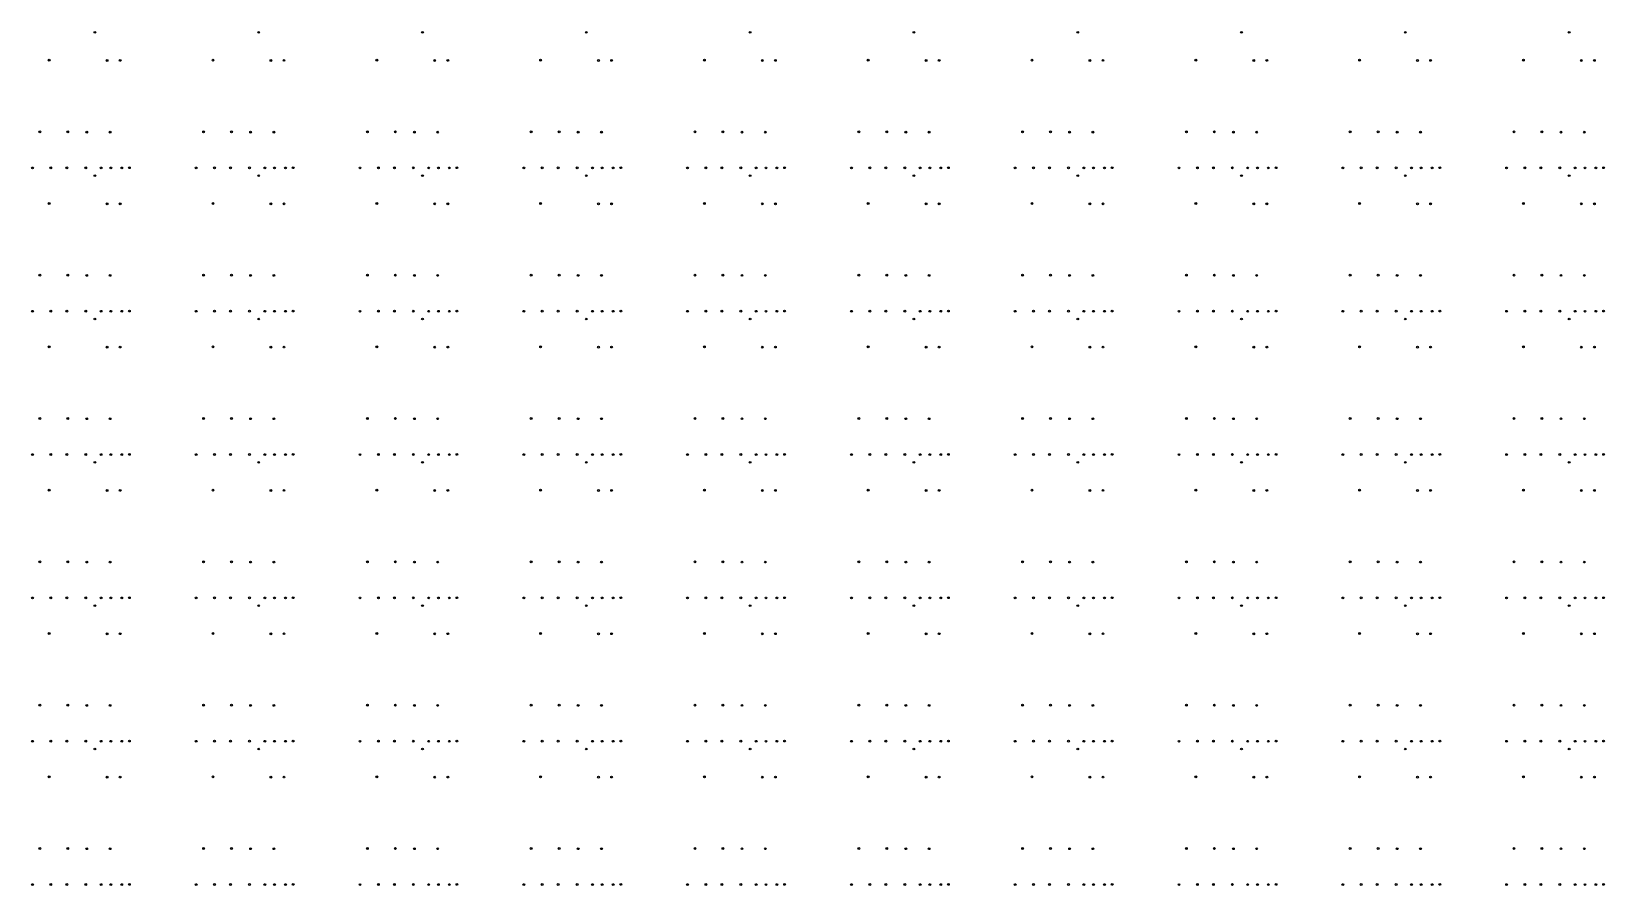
# Model space of a CAD drawing. Extents: x 50 to 173, y 50 to 173.
# Drawn here: x 112.4 to 168.6, y 80.4 to 111 of the extents above; entities that cross this region are included whole.
import ezdxf

# ---------------------------------------------------------------- set-up
doc = ezdxf.new("R2010")
doc.units = 0

msp = doc.modelspace()

# ---------------------------------------------------------------- linework, layer by layer
at = {"layer": 'PET'}
for centre in [(114.628, 110.919), (120.481, 110.919), (126.335, 110.919), (132.189, 110.919), (138.042, 110.919), (143.896, 110.919), (149.75, 110.919), (155.603, 110.919), (161.457, 110.919), (167.311, 110.919), (112.993, 109.924), (115.063, 109.914), (115.532, 109.915), (118.847, 109.924), (120.917, 109.914), (121.386, 109.915), (124.701, 109.924), (126.77, 109.914), (127.239, 109.915), (130.554, 109.924), (132.624, 109.914), (133.093, 109.915), (136.408, 109.924), (138.478, 109.914), (138.947, 109.915), (142.262, 109.924), (144.331, 109.914), (144.8, 109.915), (148.115, 109.924), (150.185, 109.914), (150.654, 109.915), (153.969, 109.924), (156.039, 109.914), (156.508, 109.915), (159.823, 109.924), (161.892, 109.914), (162.361, 109.915), (165.676, 109.924), (167.746, 109.914), (168.215, 109.915), (112.658, 107.364), (113.656, 107.364), (114.337, 107.354), (115.17, 107.354), (118.511, 107.364), (119.51, 107.364), (120.191, 107.354), (121.024, 107.354), (124.365, 107.364), (125.364, 107.364), (126.045, 107.354), (126.878, 107.354), (130.219, 107.364), (131.217, 107.364), (131.898, 107.354), (132.731, 107.354), (136.072, 107.364), (137.071, 107.364), (137.752, 107.354), (138.585, 107.354), (141.926, 107.364), (142.925, 107.364), (143.606, 107.354), (144.439, 107.354), (147.78, 107.364), (148.778, 107.364), (149.459, 107.354), (150.292, 107.354), (153.633, 107.364), (154.632, 107.364), (155.313, 107.354), (156.146, 107.354), (159.487, 107.364), (160.486, 107.364), (161.167, 107.354), (162, 107.354), (165.341, 107.364), (166.339, 107.364), (167.02, 107.354), (167.853, 107.354), (112.394, 106.074), (113.049, 106.078), (113.622, 106.078), (114.299, 106.078), (114.628, 105.797), (114.847, 106.074), (115.195, 106.074), (115.586, 106.074), (115.86, 106.082), (118.247, 106.074), (118.903, 106.078), (119.476, 106.078), (120.153, 106.078), (120.481, 105.797), (120.701, 106.074), (121.049, 106.074), (121.439, 106.074), (121.714, 106.082), (124.101, 106.074), (124.757, 106.078), (125.33, 106.078), (126.007, 106.078), (126.335, 105.797), (126.555, 106.074), (126.902, 106.074), (127.293, 106.074), (127.567, 106.082), (129.955, 106.074), (130.61, 106.078), (131.183, 106.078), (131.86, 106.078), (132.189, 105.797), (132.408, 106.074), (132.756, 106.074), (133.147, 106.074), (133.421, 106.082), (135.808, 106.074), (136.464, 106.078), (137.037, 106.078), (137.714, 106.078), (138.042, 105.797), (138.262, 106.074), (138.61, 106.074), (139, 106.074), (139.275, 106.082), (141.662, 106.074), (142.318, 106.078), (142.891, 106.078), (143.568, 106.078), (143.896, 105.797), (144.116, 106.074), (144.463, 106.074), (144.854, 106.074), (145.128, 106.082), (147.516, 106.074), (148.171, 106.078), (148.744, 106.078), (149.421, 106.078), (149.75, 105.797), (149.969, 106.074), (150.317, 106.074), (150.708, 106.074), (150.982, 106.082), (153.369, 106.074), (154.025, 106.078), (154.598, 106.078), (155.275, 106.078), (155.603, 105.797), (155.823, 106.074), (156.171, 106.074), (156.561, 106.074), (156.836, 106.082), (159.223, 106.074), (159.879, 106.078), (160.452, 106.078), (161.129, 106.078), (161.457, 105.797), (161.677, 106.074), (162.024, 106.074), (162.415, 106.074), (162.689, 106.082), (165.077, 106.074), (165.732, 106.078), (166.305, 106.078), (166.982, 106.078), (167.311, 105.797), (167.53, 106.074), (167.878, 106.074), (168.269, 106.074), (168.543, 106.082), (112.993, 104.802), (115.063, 104.792), (115.532, 104.793), (118.847, 104.802), (120.917, 104.792), (121.386, 104.793), (124.701, 104.802), (126.77, 104.792), (127.239, 104.793), (130.554, 104.802), (132.624, 104.792), (133.093, 104.793), (136.408, 104.802), (138.478, 104.792), (138.947, 104.793), (142.262, 104.802), (144.331, 104.792), (144.8, 104.793), (148.115, 104.802), (150.185, 104.792), (150.654, 104.793), (153.969, 104.802), (156.039, 104.792), (156.508, 104.793), (159.823, 104.802), (161.892, 104.792), (162.361, 104.793), (165.676, 104.802), (167.746, 104.792), (168.215, 104.793), (112.658, 102.242), (113.656, 102.242), (114.337, 102.233), (115.17, 102.233), (118.511, 102.242), (119.51, 102.242), (120.191, 102.233), (121.024, 102.233), (124.365, 102.242), (125.364, 102.242), (126.045, 102.233), (126.878, 102.233), (130.219, 102.242), (131.217, 102.242), (131.898, 102.233), (132.731, 102.233), (136.072, 102.242), (137.071, 102.242), (137.752, 102.233), (138.585, 102.233), (141.926, 102.242), (142.925, 102.242), (143.606, 102.233), (144.439, 102.233), (147.78, 102.242), (148.778, 102.242), (149.459, 102.233), (150.292, 102.233), (153.633, 102.242), (154.632, 102.242), (155.313, 102.233), (156.146, 102.233), (159.487, 102.242), (160.486, 102.242), (161.167, 102.233), (162, 102.233), (165.341, 102.242), (166.339, 102.242), (167.02, 102.233), (167.853, 102.233), (112.394, 100.952), (113.049, 100.956), (113.622, 100.956), (114.299, 100.956), (114.628, 100.675), (114.847, 100.952), (115.195, 100.952), (115.586, 100.952), (115.86, 100.96), (118.247, 100.952), (118.903, 100.956), (119.476, 100.956), (120.153, 100.956), (120.481, 100.675), (120.701, 100.952), (121.049, 100.952), (121.439, 100.952), (121.714, 100.96), (124.101, 100.952), (124.757, 100.956), (125.33, 100.956), (126.007, 100.956), (126.335, 100.675), (126.555, 100.952), (126.902, 100.952), (127.293, 100.952), (127.567, 100.96), (129.955, 100.952), (130.61, 100.956), (131.183, 100.956), (131.86, 100.956), (132.189, 100.675), (132.408, 100.952), (132.756, 100.952), (133.147, 100.952), (133.421, 100.96), (135.808, 100.952), (136.464, 100.956), (137.037, 100.956), (137.714, 100.956), (138.042, 100.675), (138.262, 100.952), (138.61, 100.952), (139, 100.952), (139.275, 100.96), (141.662, 100.952), (142.318, 100.956), (142.891, 100.956), (143.568, 100.956), (143.896, 100.675), (144.116, 100.952), (144.463, 100.952), (144.854, 100.952), (145.128, 100.96), (147.516, 100.952), (148.171, 100.956), (148.744, 100.956), (149.421, 100.956), (149.75, 100.675), (149.969, 100.952), (150.317, 100.952), (150.708, 100.952), (150.982, 100.96), (153.369, 100.952), (154.025, 100.956), (154.598, 100.956), (155.275, 100.956), (155.603, 100.675), (155.823, 100.952), (156.171, 100.952), (156.561, 100.952), (156.836, 100.96), (159.223, 100.952), (159.879, 100.956), (160.452, 100.956), (161.129, 100.956), (161.457, 100.675), (161.677, 100.952), (162.024, 100.952), (162.415, 100.952), (162.689, 100.96), (165.077, 100.952), (165.732, 100.956), (166.305, 100.956), (166.982, 100.956), (167.311, 100.675), (167.53, 100.952), (167.878, 100.952), (168.269, 100.952), (168.543, 100.96), (112.993, 99.68), (115.063, 99.67), (115.532, 99.672), (118.847, 99.68), (120.917, 99.67), (121.386, 99.672), (124.701, 99.68), (126.77, 99.67), (127.239, 99.672), (130.554, 99.68), (132.624, 99.67), (133.093, 99.672), (136.408, 99.68), (138.478, 99.67), (138.947, 99.672), (142.262, 99.68), (144.331, 99.67), (144.8, 99.672), (148.115, 99.68), (150.185, 99.67), (150.654, 99.672), (153.969, 99.68), (156.039, 99.67), (156.508, 99.672), (159.823, 99.68), (161.892, 99.67), (162.361, 99.672), (165.676, 99.68), (167.746, 99.67), (168.215, 99.672), (112.658, 97.12), (113.656, 97.12), (114.337, 97.111), (115.17, 97.111), (118.511, 97.12), (119.51, 97.12), (120.191, 97.111), (121.024, 97.111), (124.365, 97.12), (125.364, 97.12), (126.045, 97.111), (126.878, 97.111), (130.219, 97.12), (131.217, 97.12), (131.898, 97.111), (132.731, 97.111), (136.072, 97.12), (137.071, 97.12), (137.752, 97.111), (138.585, 97.111), (141.926, 97.12), (142.925, 97.12), (143.606, 97.111), (144.439, 97.111), (147.78, 97.12), (148.778, 97.12), (149.459, 97.111), (150.292, 97.111), (153.633, 97.12), (154.632, 97.12), (155.313, 97.111), (156.146, 97.111), (159.487, 97.12), (160.486, 97.12), (161.167, 97.111), (162, 97.111), (165.341, 97.12), (166.339, 97.12), (167.02, 97.111), (167.853, 97.111), (112.394, 95.83), (113.049, 95.834), (113.622, 95.834), (114.299, 95.834), (114.847, 95.83), (115.195, 95.83), (115.586, 95.83), (115.86, 95.838), (118.247, 95.83), (118.903, 95.834), (119.476, 95.834), (120.153, 95.834), (120.701, 95.83), (121.049, 95.83), (121.439, 95.83), (121.714, 95.838), (124.101, 95.83), (124.757, 95.834), (125.33, 95.834), (126.007, 95.834), (126.555, 95.83), (126.902, 95.83), (127.293, 95.83), (127.567, 95.838), (129.955, 95.83), (130.61, 95.834), (131.183, 95.834), (131.86, 95.834), (132.408, 95.83), (132.756, 95.83), (133.147, 95.83), (133.421, 95.838), (135.808, 95.83), (136.464, 95.834), (137.037, 95.834), (137.714, 95.834), (138.262, 95.83), (138.61, 95.83), (139, 95.83), (139.275, 95.838), (141.662, 95.83), (142.318, 95.834), (142.891, 95.834), (143.568, 95.834), (144.116, 95.83), (144.463, 95.83), (144.854, 95.83), (145.128, 95.838), (147.516, 95.83), (148.171, 95.834), (148.744, 95.834), (149.421, 95.834), (149.969, 95.83), (150.317, 95.83), (150.708, 95.83), (150.982, 95.838), (153.369, 95.83), (154.025, 95.834), (154.598, 95.834), (155.275, 95.834), (155.823, 95.83), (156.171, 95.83), (156.561, 95.83), (156.836, 95.838), (159.223, 95.83), (159.879, 95.834), (160.452, 95.834), (161.129, 95.834), (161.677, 95.83), (162.024, 95.83), (162.415, 95.83), (162.689, 95.838), (165.077, 95.83), (165.732, 95.834), (166.305, 95.834), (166.982, 95.834), (167.53, 95.83), (167.878, 95.83), (168.269, 95.83), (168.543, 95.838), (114.628, 95.553), (120.481, 95.553), (126.335, 95.553), (132.189, 95.553), (138.042, 95.553), (143.896, 95.553), (149.75, 95.553), (155.603, 95.553), (161.457, 95.553), (167.311, 95.553), (112.993, 94.558), (115.063, 94.548), (115.532, 94.55), (118.847, 94.558), (120.917, 94.548), (121.386, 94.55), (124.701, 94.558), (126.77, 94.548), (127.239, 94.55), (130.554, 94.558), (132.624, 94.548), (133.093, 94.55), (136.408, 94.558), (138.478, 94.548), (138.947, 94.55), (142.262, 94.558), (144.331, 94.548), (144.8, 94.55), (148.115, 94.558), (150.185, 94.548), (150.654, 94.55), (153.969, 94.558), (156.039, 94.548), (156.508, 94.55), (159.823, 94.558), (161.892, 94.548), (162.361, 94.55), (165.676, 94.558), (167.746, 94.548), (168.215, 94.55), (112.658, 91.998), (113.656, 91.998), (114.337, 91.989), (115.17, 91.989), (118.511, 91.998), (119.51, 91.998), (120.191, 91.989), (121.024, 91.989), (124.365, 91.998), (125.364, 91.998), (126.045, 91.989), (126.878, 91.989), (130.219, 91.998), (131.217, 91.998), (131.898, 91.989), (132.731, 91.989), (136.072, 91.998), (137.071, 91.998), (137.752, 91.989), (138.585, 91.989), (141.926, 91.998), (142.925, 91.998), (143.606, 91.989), (144.439, 91.989), (147.78, 91.998), (148.778, 91.998), (149.459, 91.989), (150.292, 91.989), (153.633, 91.998), (154.632, 91.998), (155.313, 91.989), (156.146, 91.989), (159.487, 91.998), (160.486, 91.998), (161.167, 91.989), (162, 91.989), (165.341, 91.998), (166.339, 91.998), (167.02, 91.989), (167.853, 91.989), (112.394, 90.708), (113.049, 90.712), (113.622, 90.712), (114.299, 90.712), (114.847, 90.708), (115.195, 90.708), (115.586, 90.708), (115.86, 90.716), (118.247, 90.708), (118.903, 90.712), (119.476, 90.712), (120.153, 90.712), (120.701, 90.708), (121.049, 90.708), (121.439, 90.708), (121.714, 90.716), (124.101, 90.708), (124.757, 90.712), (125.33, 90.712), (126.007, 90.712), (126.555, 90.708), (126.902, 90.708), (127.293, 90.708), (127.567, 90.716), (129.955, 90.708), (130.61, 90.712), (131.183, 90.712), (131.86, 90.712), (132.408, 90.708), (132.756, 90.708), (133.147, 90.708), (133.421, 90.716), (135.808, 90.708), (136.464, 90.712), (137.037, 90.712), (137.714, 90.712), (138.262, 90.708), (138.61, 90.708), (139, 90.708), (139.275, 90.716), (141.662, 90.708), (142.318, 90.712), (142.891, 90.712), (143.568, 90.712), (144.116, 90.708), (144.463, 90.708), (144.854, 90.708), (145.128, 90.716), (147.516, 90.708), (148.171, 90.712), (148.744, 90.712), (149.421, 90.712), (149.969, 90.708), (150.317, 90.708), (150.708, 90.708), (150.982, 90.716), (153.369, 90.708), (154.025, 90.712), (154.598, 90.712), (155.275, 90.712), (155.823, 90.708), (156.171, 90.708), (156.561, 90.708), (156.836, 90.716), (159.223, 90.708), (159.879, 90.712), (160.452, 90.712), (161.129, 90.712), (161.677, 90.708), (162.024, 90.708), (162.415, 90.708), (162.689, 90.716), (165.077, 90.708), (165.732, 90.712), (166.305, 90.712), (166.982, 90.712), (167.53, 90.708), (167.878, 90.708), (168.269, 90.708), (168.543, 90.716), (114.628, 90.431), (120.481, 90.431), (126.335, 90.431), (132.189, 90.431), (138.042, 90.431), (143.896, 90.431), (149.75, 90.431), (155.603, 90.431), (161.457, 90.431), (167.311, 90.431), (112.993, 89.436), (115.063, 89.426), (115.532, 89.428), (118.847, 89.436), (120.917, 89.426), (121.386, 89.428), (124.701, 89.436), (126.77, 89.426), (127.239, 89.428), (130.554, 89.436), (132.624, 89.426), (133.093, 89.428), (136.408, 89.436), (138.478, 89.426), (138.947, 89.428), (142.262, 89.436), (144.331, 89.426), (144.8, 89.428), (148.115, 89.436), (150.185, 89.426), (150.654, 89.428), (153.969, 89.436), (156.039, 89.426), (156.508, 89.428), (159.823, 89.436), (161.892, 89.426), (162.361, 89.428), (165.676, 89.436), (167.746, 89.426), (168.215, 89.428), (112.658, 86.876), (113.656, 86.876), (114.337, 86.867), (115.17, 86.867), (118.511, 86.876), (119.51, 86.876), (120.191, 86.867), (121.024, 86.867), (124.365, 86.876), (125.364, 86.876), (126.045, 86.867), (126.878, 86.867), (130.219, 86.876), (131.217, 86.876), (131.898, 86.867), (132.731, 86.867), (136.072, 86.876), (137.071, 86.876), (137.752, 86.867), (138.585, 86.867), (141.926, 86.876), (142.925, 86.876), (143.606, 86.867), (144.439, 86.867), (147.78, 86.876), (148.778, 86.876), (149.459, 86.867), (150.292, 86.867), (153.633, 86.876), (154.632, 86.876), (155.313, 86.867), (156.146, 86.867), (159.487, 86.876), (160.486, 86.876), (161.167, 86.867), (162, 86.867), (165.341, 86.876), (166.339, 86.876), (167.02, 86.867), (167.853, 86.867), (112.394, 85.586), (113.049, 85.59), (113.622, 85.59), (114.299, 85.59), (114.847, 85.586), (115.195, 85.586), (115.586, 85.586), (115.86, 85.594), (118.247, 85.586), (118.903, 85.59), (119.476, 85.59), (120.153, 85.59), (120.701, 85.586), (121.049, 85.586), (121.439, 85.586), (121.714, 85.594), (124.101, 85.586), (124.757, 85.59), (125.33, 85.59), (126.007, 85.59), (126.555, 85.586), (126.902, 85.586), (127.293, 85.586), (127.567, 85.594), (129.955, 85.586), (130.61, 85.59), (131.183, 85.59), (131.86, 85.59), (132.408, 85.586), (132.756, 85.586), (133.147, 85.586), (133.421, 85.594), (135.808, 85.586), (136.464, 85.59), (137.037, 85.59), (137.714, 85.59), (138.262, 85.586), (138.61, 85.586), (139, 85.586), (139.275, 85.594), (141.662, 85.586), (142.318, 85.59), (142.891, 85.59), (143.568, 85.59), (144.116, 85.586), (144.463, 85.586), (144.854, 85.586), (145.128, 85.594), (147.516, 85.586), (148.171, 85.59), (148.744, 85.59), (149.421, 85.59), (149.969, 85.586), (150.317, 85.586), (150.708, 85.586), (150.982, 85.594), (153.369, 85.586), (154.025, 85.59), (154.598, 85.59), (155.275, 85.59), (155.823, 85.586), (156.171, 85.586), (156.561, 85.586), (156.836, 85.594), (159.223, 85.586), (159.879, 85.59), (160.452, 85.59), (161.129, 85.59), (161.677, 85.586), (162.024, 85.586), (162.415, 85.586), (162.689, 85.594), (165.077, 85.586), (165.732, 85.59), (166.305, 85.59), (166.982, 85.59), (167.53, 85.586), (167.878, 85.586), (168.269, 85.586), (168.543, 85.594), (114.628, 85.309), (120.481, 85.309), (126.335, 85.309), (132.189, 85.309), (138.042, 85.309), (143.896, 85.309), (149.75, 85.309), (155.603, 85.309), (161.457, 85.309), (167.311, 85.309), (112.993, 84.314), (115.063, 84.304), (115.532, 84.306), (118.847, 84.314), (120.917, 84.304), (121.386, 84.306), (124.701, 84.314), (126.77, 84.304), (127.239, 84.306), (130.554, 84.314), (132.624, 84.304), (133.093, 84.306), (136.408, 84.314), (138.478, 84.304), (138.947, 84.306), (142.262, 84.314), (144.331, 84.304), (144.8, 84.306), (148.115, 84.314), (150.185, 84.304), (150.654, 84.306), (153.969, 84.314), (156.039, 84.304), (156.508, 84.306), (159.823, 84.314), (161.892, 84.304), (162.361, 84.306), (165.676, 84.314), (167.746, 84.304), (168.215, 84.306), (112.658, 81.754), (113.656, 81.754), (114.337, 81.745), (115.17, 81.745), (118.511, 81.754), (119.51, 81.754), (120.191, 81.745), (121.024, 81.745), (124.365, 81.754), (125.364, 81.754), (126.045, 81.745), (126.878, 81.745), (130.219, 81.754), (131.217, 81.754), (131.898, 81.745), (132.731, 81.745), (136.072, 81.754), (137.071, 81.754), (137.752, 81.745), (138.585, 81.745), (141.926, 81.754), (142.925, 81.754), (143.606, 81.745), (144.439, 81.745), (147.78, 81.754), (148.778, 81.754), (149.459, 81.745), (150.292, 81.745), (153.633, 81.754), (154.632, 81.754), (155.313, 81.745), (156.146, 81.745), (159.487, 81.754), (160.486, 81.754), (161.167, 81.745), (162, 81.745), (165.341, 81.754), (166.339, 81.754), (167.02, 81.745), (167.853, 81.745), (112.394, 80.464), (113.049, 80.468), (113.622, 80.468), (114.299, 80.468), (114.847, 80.464), (115.195, 80.464), (115.586, 80.464), (115.86, 80.472), (118.247, 80.464), (118.903, 80.468), (119.476, 80.468), (120.153, 80.468), (120.701, 80.464), (121.049, 80.464), (121.439, 80.464), (121.714, 80.472), (124.101, 80.464), (124.757, 80.468), (125.33, 80.468), (126.007, 80.468), (126.555, 80.464), (126.902, 80.464), (127.293, 80.464), (127.567, 80.472), (129.955, 80.464), (130.61, 80.468), (131.183, 80.468), (131.86, 80.468), (132.408, 80.464), (132.756, 80.464), (133.147, 80.464), (133.421, 80.472), (135.808, 80.464), (136.464, 80.468), (137.037, 80.468), (137.714, 80.468), (138.262, 80.464), (138.61, 80.464), (139, 80.464), (139.275, 80.472), (141.662, 80.464), (142.318, 80.468), (142.891, 80.468), (143.568, 80.468), (144.116, 80.464), (144.463, 80.464), (144.854, 80.464), (145.128, 80.472), (147.516, 80.464), (148.171, 80.468), (148.744, 80.468), (149.421, 80.468), (149.969, 80.464), (150.317, 80.464), (150.708, 80.464), (150.982, 80.472), (153.369, 80.464), (154.025, 80.468), (154.598, 80.468), (155.275, 80.468), (155.823, 80.464), (156.171, 80.464), (156.561, 80.464), (156.836, 80.472), (159.223, 80.464), (159.879, 80.468), (160.452, 80.468), (161.129, 80.468), (161.677, 80.464), (162.024, 80.464), (162.415, 80.464), (162.689, 80.472), (165.077, 80.464), (165.732, 80.468), (166.305, 80.468), (166.982, 80.468), (167.53, 80.464), (167.878, 80.464), (168.269, 80.464), (168.543, 80.472)]:
    msp.add_circle(centre, 0.005, dxfattribs=at)
at = {"layer": 'V3'}
for centre, radius in [((114.628, 110.919), 0.0317), ((120.481, 110.919), 0.0317), ((126.335, 110.919), 0.0317), ((132.189, 110.919), 0.0317), ((138.042, 110.919), 0.0317), ((143.896, 110.919), 0.0317), ((149.75, 110.919), 0.0317), ((155.603, 110.919), 0.0317), ((161.457, 110.919), 0.0317), ((167.311, 110.919), 0.0317), ((112.993, 109.924), 0.0316), ((115.063, 109.914), 0.0316), ((115.532, 109.915), 0.0316), ((118.847, 109.924), 0.0316), ((120.917, 109.914), 0.0316), ((121.386, 109.915), 0.0316), ((124.701, 109.924), 0.0316), ((126.77, 109.914), 0.0316), ((127.239, 109.915), 0.0316), ((130.554, 109.924), 0.0316), ((132.624, 109.914), 0.0316), ((133.093, 109.915), 0.0316), ((136.408, 109.924), 0.0316), ((138.478, 109.914), 0.0316), ((138.947, 109.915), 0.0316), ((142.262, 109.924), 0.0316), ((144.331, 109.914), 0.0316), ((144.8, 109.915), 0.0316), ((148.115, 109.924), 0.0316), ((150.185, 109.914), 0.0316), ((150.654, 109.915), 0.0316), ((153.969, 109.924), 0.0316), ((156.039, 109.914), 0.0316), ((156.508, 109.915), 0.0316), ((159.823, 109.924), 0.0316), ((161.892, 109.914), 0.0316), ((162.361, 109.915), 0.0316), ((165.676, 109.924), 0.0316), ((167.746, 109.914), 0.0316), ((168.215, 109.915), 0.0316), ((112.658, 107.364), 0.0316), ((113.656, 107.364), 0.0316), ((114.337, 107.354), 0.0316), ((115.17, 107.354), 0.0316), ((118.511, 107.364), 0.0316), ((119.51, 107.364), 0.0316), ((120.191, 107.354), 0.0316), ((121.024, 107.354), 0.0316), ((124.365, 107.364), 0.0316), ((125.364, 107.364), 0.0316), ((126.045, 107.354), 0.0316), ((126.878, 107.354), 0.0316), ((130.219, 107.364), 0.0316), ((131.217, 107.364), 0.0316), ((131.898, 107.354), 0.0316), ((132.731, 107.354), 0.0316), ((136.072, 107.364), 0.0316), ((137.071, 107.364), 0.0316), ((137.752, 107.354), 0.0316), ((138.585, 107.354), 0.0316), ((141.926, 107.364), 0.0316), ((142.925, 107.364), 0.0316), ((143.606, 107.354), 0.0316), ((144.439, 107.354), 0.0316), ((147.78, 107.364), 0.0316), ((148.778, 107.364), 0.0316), ((149.459, 107.354), 0.0316), ((150.292, 107.354), 0.0316), ((153.633, 107.364), 0.0316), ((154.632, 107.364), 0.0316), ((155.313, 107.354), 0.0316), ((156.146, 107.354), 0.0316), ((159.487, 107.364), 0.0316), ((160.486, 107.364), 0.0316), ((161.167, 107.354), 0.0316), ((162, 107.354), 0.0316), ((165.341, 107.364), 0.0316), ((166.339, 107.364), 0.0316), ((167.02, 107.354), 0.0316), ((167.853, 107.354), 0.0316), ((112.394, 106.074), 0.0333), ((113.049, 106.078), 0.0333), ((113.622, 106.078), 0.0333), ((114.299, 106.078), 0.0333), ((114.628, 105.797), 0.0317), ((114.847, 106.074), 0.0333), ((115.195, 106.074), 0.0333), ((115.586, 106.074), 0.0317), ((115.86, 106.082), 0.0333), ((118.247, 106.074), 0.0333), ((118.903, 106.078), 0.0333), ((119.476, 106.078), 0.0333), ((120.153, 106.078), 0.0333), ((120.481, 105.797), 0.0317), ((120.701, 106.074), 0.0333), ((121.049, 106.074), 0.0333), ((121.439, 106.074), 0.0317), ((121.714, 106.082), 0.0333), ((124.101, 106.074), 0.0333), ((124.757, 106.078), 0.0333), ((125.33, 106.078), 0.0333), ((126.007, 106.078), 0.0333), ((126.335, 105.797), 0.0317), ((126.555, 106.074), 0.0333), ((126.902, 106.074), 0.0333), ((127.293, 106.074), 0.0317), ((127.567, 106.082), 0.0333), ((129.955, 106.074), 0.0333), ((130.61, 106.078), 0.0333), ((131.183, 106.078), 0.0333), ((131.86, 106.078), 0.0333), ((132.189, 105.797), 0.0317), ((132.408, 106.074), 0.0333), ((132.756, 106.074), 0.0333), ((133.147, 106.074), 0.0317), ((133.421, 106.082), 0.0333), ((135.808, 106.074), 0.0333), ((136.464, 106.078), 0.0333), ((137.037, 106.078), 0.0333), ((137.714, 106.078), 0.0333), ((138.042, 105.797), 0.0317), ((138.262, 106.074), 0.0333), ((138.61, 106.074), 0.0333), ((139, 106.074), 0.0317), ((139.275, 106.082), 0.0333), ((141.662, 106.074), 0.0333), ((142.318, 106.078), 0.0333), ((142.891, 106.078), 0.0333), ((143.568, 106.078), 0.0333), ((143.896, 105.797), 0.0317), ((144.116, 106.074), 0.0333), ((144.463, 106.074), 0.0333), ((144.854, 106.074), 0.0317), ((145.128, 106.082), 0.0333), ((147.516, 106.074), 0.0333), ((148.171, 106.078), 0.0333), ((148.744, 106.078), 0.0333), ((149.421, 106.078), 0.0333), ((149.75, 105.797), 0.0317), ((149.969, 106.074), 0.0333), ((150.317, 106.074), 0.0333), ((150.708, 106.074), 0.0317), ((150.982, 106.082), 0.0333), ((153.369, 106.074), 0.0333), ((154.025, 106.078), 0.0333), ((154.598, 106.078), 0.0333), ((155.275, 106.078), 0.0333), ((155.603, 105.797), 0.0317), ((155.823, 106.074), 0.0333), ((156.171, 106.074), 0.0333), ((156.561, 106.074), 0.0317), ((156.836, 106.082), 0.0333), ((159.223, 106.074), 0.0333), ((159.879, 106.078), 0.0333), ((160.452, 106.078), 0.0333), ((161.129, 106.078), 0.0333), ((161.457, 105.797), 0.0317), ((161.677, 106.074), 0.0333), ((162.024, 106.074), 0.0333), ((162.415, 106.074), 0.0317), ((162.689, 106.082), 0.0333), ((165.077, 106.074), 0.0333), ((165.732, 106.078), 0.0333), ((166.305, 106.078), 0.0333), ((166.982, 106.078), 0.0333), ((167.311, 105.797), 0.0317), ((167.53, 106.074), 0.0333), ((167.878, 106.074), 0.0333), ((168.269, 106.074), 0.0317), ((168.543, 106.082), 0.0333), ((112.993, 104.802), 0.0316), ((115.063, 104.792), 0.0316), ((115.532, 104.793), 0.0316), ((118.847, 104.802), 0.0316), ((120.917, 104.792), 0.0316), ((121.386, 104.793), 0.0316), ((124.701, 104.802), 0.0316), ((126.77, 104.792), 0.0316), ((127.239, 104.793), 0.0316), ((130.554, 104.802), 0.0316), ((132.624, 104.792), 0.0316), ((133.093, 104.793), 0.0316), ((136.408, 104.802), 0.0316), ((138.478, 104.792), 0.0316), ((138.947, 104.793), 0.0316), ((142.262, 104.802), 0.0316), ((144.331, 104.792), 0.0316), ((144.8, 104.793), 0.0316), ((148.115, 104.802), 0.0316), ((150.185, 104.792), 0.0316), ((150.654, 104.793), 0.0316), ((153.969, 104.802), 0.0316), ((156.039, 104.792), 0.0316), ((156.508, 104.793), 0.0316), ((159.823, 104.802), 0.0316), ((161.892, 104.792), 0.0316), ((162.361, 104.793), 0.0316), ((165.676, 104.802), 0.0316), ((167.746, 104.792), 0.0316), ((168.215, 104.793), 0.0316), ((112.658, 102.242), 0.0316), ((113.656, 102.242), 0.0316), ((114.337, 102.233), 0.0316), ((115.17, 102.233), 0.0316), ((118.511, 102.242), 0.0316), ((119.51, 102.242), 0.0316), ((120.191, 102.233), 0.0316), ((121.024, 102.233), 0.0316), ((124.365, 102.242), 0.0316), ((125.364, 102.242), 0.0316), ((126.045, 102.233), 0.0316), ((126.878, 102.233), 0.0316), ((130.219, 102.242), 0.0316), ((131.217, 102.242), 0.0316), ((131.898, 102.233), 0.0316), ((132.731, 102.233), 0.0316), ((136.072, 102.242), 0.0316), ((137.071, 102.242), 0.0316), ((137.752, 102.233), 0.0316), ((138.585, 102.233), 0.0316), ((141.926, 102.242), 0.0316), ((142.925, 102.242), 0.0316), ((143.606, 102.233), 0.0316), ((144.439, 102.233), 0.0316), ((147.78, 102.242), 0.0316), ((148.778, 102.242), 0.0316), ((149.459, 102.233), 0.0316), ((150.292, 102.233), 0.0316), ((153.633, 102.242), 0.0316), ((154.632, 102.242), 0.0316), ((155.313, 102.233), 0.0316), ((156.146, 102.233), 0.0316), ((159.487, 102.242), 0.0316), ((160.486, 102.242), 0.0316), ((161.167, 102.233), 0.0316), ((162, 102.233), 0.0316), ((165.341, 102.242), 0.0316), ((166.339, 102.242), 0.0316), ((167.02, 102.233), 0.0316), ((167.853, 102.233), 0.0316), ((112.394, 100.952), 0.0333), ((113.049, 100.956), 0.0333), ((113.622, 100.956), 0.0333), ((114.299, 100.956), 0.0333), ((114.628, 100.675), 0.0317), ((114.847, 100.952), 0.0333), ((115.195, 100.952), 0.0333), ((115.586, 100.952), 0.0317), ((115.86, 100.96), 0.0333), ((118.247, 100.952), 0.0333), ((118.903, 100.956), 0.0333), ((119.476, 100.956), 0.0333), ((120.153, 100.956), 0.0333), ((120.481, 100.675), 0.0317), ((120.701, 100.952), 0.0333), ((121.049, 100.952), 0.0333), ((121.439, 100.952), 0.0317), ((121.714, 100.96), 0.0333), ((124.101, 100.952), 0.0333), ((124.757, 100.956), 0.0333), ((125.33, 100.956), 0.0333), ((126.007, 100.956), 0.0333), ((126.335, 100.675), 0.0317), ((126.555, 100.952), 0.0333), ((126.902, 100.952), 0.0333), ((127.293, 100.952), 0.0317), ((127.567, 100.96), 0.0333), ((129.955, 100.952), 0.0333), ((130.61, 100.956), 0.0333), ((131.183, 100.956), 0.0333), ((131.86, 100.956), 0.0333), ((132.189, 100.675), 0.0317), ((132.408, 100.952), 0.0333), ((132.756, 100.952), 0.0333), ((133.147, 100.952), 0.0317), ((133.421, 100.96), 0.0333), ((135.808, 100.952), 0.0333), ((136.464, 100.956), 0.0333), ((137.037, 100.956), 0.0333), ((137.714, 100.956), 0.0333), ((138.042, 100.675), 0.0317), ((138.262, 100.952), 0.0333), ((138.61, 100.952), 0.0333), ((139, 100.952), 0.0317), ((139.275, 100.96), 0.0333), ((141.662, 100.952), 0.0333), ((142.318, 100.956), 0.0333), ((142.891, 100.956), 0.0333), ((143.568, 100.956), 0.0333), ((143.896, 100.675), 0.0317), ((144.116, 100.952), 0.0333), ((144.463, 100.952), 0.0333), ((144.854, 100.952), 0.0317), ((145.128, 100.96), 0.0333), ((147.516, 100.952), 0.0333), ((148.171, 100.956), 0.0333), ((148.744, 100.956), 0.0333), ((149.421, 100.956), 0.0333), ((149.75, 100.675), 0.0317), ((149.969, 100.952), 0.0333), ((150.317, 100.952), 0.0333), ((150.708, 100.952), 0.0317), ((150.982, 100.96), 0.0333), ((153.369, 100.952), 0.0333), ((154.025, 100.956), 0.0333), ((154.598, 100.956), 0.0333), ((155.275, 100.956), 0.0333), ((155.603, 100.675), 0.0317), ((155.823, 100.952), 0.0333), ((156.171, 100.952), 0.0333), ((156.561, 100.952), 0.0317), ((156.836, 100.96), 0.0333), ((159.223, 100.952), 0.0333), ((159.879, 100.956), 0.0333), ((160.452, 100.956), 0.0333), ((161.129, 100.956), 0.0333), ((161.457, 100.675), 0.0317), ((161.677, 100.952), 0.0333), ((162.024, 100.952), 0.0333), ((162.415, 100.952), 0.0317), ((162.689, 100.96), 0.0333), ((165.077, 100.952), 0.0333), ((165.732, 100.956), 0.0333), ((166.305, 100.956), 0.0333), ((166.982, 100.956), 0.0333), ((167.311, 100.675), 0.0317), ((167.53, 100.952), 0.0333), ((167.878, 100.952), 0.0333), ((168.269, 100.952), 0.0317), ((168.543, 100.96), 0.0333), ((112.993, 99.68), 0.0316), ((115.063, 99.67), 0.0316), ((115.532, 99.672), 0.0316), ((118.847, 99.68), 0.0316), ((120.917, 99.67), 0.0316), ((121.386, 99.672), 0.0316), ((124.701, 99.68), 0.0316), ((126.77, 99.67), 0.0316), ((127.239, 99.672), 0.0316), ((130.554, 99.68), 0.0316), ((132.624, 99.67), 0.0316), ((133.093, 99.672), 0.0316), ((136.408, 99.68), 0.0316), ((138.478, 99.67), 0.0316), ((138.947, 99.672), 0.0316), ((142.262, 99.68), 0.0316), ((144.331, 99.67), 0.0316), ((144.8, 99.672), 0.0316), ((148.115, 99.68), 0.0316), ((150.185, 99.67), 0.0316), ((150.654, 99.672), 0.0316), ((153.969, 99.68), 0.0316), ((156.039, 99.67), 0.0316), ((156.508, 99.672), 0.0316), ((159.823, 99.68), 0.0316), ((161.892, 99.67), 0.0316), ((162.361, 99.672), 0.0316), ((165.676, 99.68), 0.0316), ((167.746, 99.67), 0.0316), ((168.215, 99.672), 0.0316), ((112.658, 97.12), 0.0316), ((113.656, 97.12), 0.0316), ((114.337, 97.111), 0.0316), ((115.17, 97.111), 0.0316), ((118.511, 97.12), 0.0316), ((119.51, 97.12), 0.0316), ((120.191, 97.111), 0.0316), ((121.024, 97.111), 0.0316), ((124.365, 97.12), 0.0316), ((125.364, 97.12), 0.0316), ((126.045, 97.111), 0.0316), ((126.878, 97.111), 0.0316), ((130.219, 97.12), 0.0316), ((131.217, 97.12), 0.0316), ((131.898, 97.111), 0.0316), ((132.731, 97.111), 0.0316), ((136.072, 97.12), 0.0316), ((137.071, 97.12), 0.0316), ((137.752, 97.111), 0.0316), ((138.585, 97.111), 0.0316), ((141.926, 97.12), 0.0316), ((142.925, 97.12), 0.0316), ((143.606, 97.111), 0.0316), ((144.439, 97.111), 0.0316), ((147.78, 97.12), 0.0316), ((148.778, 97.12), 0.0316), ((149.459, 97.111), 0.0316), ((150.292, 97.111), 0.0316), ((153.633, 97.12), 0.0316), ((154.632, 97.12), 0.0316), ((155.313, 97.111), 0.0316), ((156.146, 97.111), 0.0316), ((159.487, 97.12), 0.0316), ((160.486, 97.12), 0.0316), ((161.167, 97.111), 0.0316), ((162, 97.111), 0.0316), ((165.341, 97.12), 0.0316), ((166.339, 97.12), 0.0316), ((167.02, 97.111), 0.0316), ((167.853, 97.111), 0.0316), ((112.394, 95.83), 0.0333), ((113.049, 95.834), 0.0333), ((113.622, 95.834), 0.0333), ((114.299, 95.834), 0.0333), ((114.628, 95.553), 0.0317), ((114.847, 95.83), 0.0333), ((115.195, 95.83), 0.0333), ((115.586, 95.83), 0.0317), ((115.86, 95.838), 0.0333), ((118.247, 95.83), 0.0333), ((118.903, 95.834), 0.0333), ((119.476, 95.834), 0.0333), ((120.153, 95.834), 0.0333), ((120.481, 95.553), 0.0317), ((120.701, 95.83), 0.0333), ((121.049, 95.83), 0.0333), ((121.439, 95.83), 0.0317), ((121.714, 95.838), 0.0333), ((124.101, 95.83), 0.0333), ((124.757, 95.834), 0.0333), ((125.33, 95.834), 0.0333), ((126.007, 95.834), 0.0333), ((126.335, 95.553), 0.0317), ((126.555, 95.83), 0.0333), ((126.902, 95.83), 0.0333), ((127.293, 95.83), 0.0317), ((127.567, 95.838), 0.0333), ((129.955, 95.83), 0.0333), ((130.61, 95.834), 0.0333), ((131.183, 95.834), 0.0333), ((131.86, 95.834), 0.0333), ((132.189, 95.553), 0.0317), ((132.408, 95.83), 0.0333), ((132.756, 95.83), 0.0333), ((133.147, 95.83), 0.0317), ((133.421, 95.838), 0.0333), ((135.808, 95.83), 0.0333), ((136.464, 95.834), 0.0333), ((137.037, 95.834), 0.0333), ((137.714, 95.834), 0.0333), ((138.042, 95.553), 0.0317), ((138.262, 95.83), 0.0333), ((138.61, 95.83), 0.0333), ((139, 95.83), 0.0317), ((139.275, 95.838), 0.0333), ((141.662, 95.83), 0.0333), ((142.318, 95.834), 0.0333), ((142.891, 95.834), 0.0333), ((143.568, 95.834), 0.0333), ((143.896, 95.553), 0.0317), ((144.116, 95.83), 0.0333), ((144.463, 95.83), 0.0333), ((144.854, 95.83), 0.0317), ((145.128, 95.838), 0.0333), ((147.516, 95.83), 0.0333), ((148.171, 95.834), 0.0333), ((148.744, 95.834), 0.0333), ((149.421, 95.834), 0.0333), ((149.75, 95.553), 0.0317), ((149.969, 95.83), 0.0333), ((150.317, 95.83), 0.0333), ((150.708, 95.83), 0.0317), ((150.982, 95.838), 0.0333), ((153.369, 95.83), 0.0333), ((154.025, 95.834), 0.0333), ((154.598, 95.834), 0.0333), ((155.275, 95.834), 0.0333), ((155.603, 95.553), 0.0317), ((155.823, 95.83), 0.0333), ((156.171, 95.83), 0.0333), ((156.561, 95.83), 0.0317), ((156.836, 95.838), 0.0333), ((159.223, 95.83), 0.0333), ((159.879, 95.834), 0.0333), ((160.452, 95.834), 0.0333), ((161.129, 95.834), 0.0333), ((161.457, 95.553), 0.0317), ((161.677, 95.83), 0.0333), ((162.024, 95.83), 0.0333), ((162.415, 95.83), 0.0317), ((162.689, 95.838), 0.0333), ((165.077, 95.83), 0.0333), ((165.732, 95.834), 0.0333), ((166.305, 95.834), 0.0333), ((166.982, 95.834), 0.0333), ((167.311, 95.553), 0.0317), ((167.53, 95.83), 0.0333), ((167.878, 95.83), 0.0333), ((168.269, 95.83), 0.0317), ((168.543, 95.838), 0.0333), ((112.993, 94.558), 0.0316), ((115.063, 94.548), 0.0316), ((115.532, 94.55), 0.0316), ((118.847, 94.558), 0.0316), ((120.917, 94.548), 0.0316), ((121.386, 94.55), 0.0316), ((124.701, 94.558), 0.0316), ((126.77, 94.548), 0.0316), ((127.239, 94.55), 0.0316), ((130.554, 94.558), 0.0316), ((132.624, 94.548), 0.0316), ((133.093, 94.55), 0.0316), ((136.408, 94.558), 0.0316), ((138.478, 94.548), 0.0316), ((138.947, 94.55), 0.0316), ((142.262, 94.558), 0.0316), ((144.331, 94.548), 0.0316), ((144.8, 94.55), 0.0316), ((148.115, 94.558), 0.0316), ((150.185, 94.548), 0.0316), ((150.654, 94.55), 0.0316), ((153.969, 94.558), 0.0316), ((156.039, 94.548), 0.0316), ((156.508, 94.55), 0.0316), ((159.823, 94.558), 0.0316), ((161.892, 94.548), 0.0316), ((162.361, 94.55), 0.0316), ((165.676, 94.558), 0.0316), ((167.746, 94.548), 0.0316), ((168.215, 94.55), 0.0316), ((112.658, 91.998), 0.0316), ((113.656, 91.998), 0.0316), ((114.337, 91.989), 0.0316), ((115.17, 91.989), 0.0316), ((118.511, 91.998), 0.0316), ((119.51, 91.998), 0.0316), ((120.191, 91.989), 0.0316), ((121.024, 91.989), 0.0316), ((124.365, 91.998), 0.0316), ((125.364, 91.998), 0.0316), ((126.045, 91.989), 0.0316), ((126.878, 91.989), 0.0316), ((130.219, 91.998), 0.0316), ((131.217, 91.998), 0.0316), ((131.898, 91.989), 0.0316), ((132.731, 91.989), 0.0316), ((136.072, 91.998), 0.0316), ((137.071, 91.998), 0.0316), ((137.752, 91.989), 0.0316), ((138.585, 91.989), 0.0316), ((141.926, 91.998), 0.0316), ((142.925, 91.998), 0.0316), ((143.606, 91.989), 0.0316), ((144.439, 91.989), 0.0316), ((147.78, 91.998), 0.0316), ((148.778, 91.998), 0.0316), ((149.459, 91.989), 0.0316), ((150.292, 91.989), 0.0316), ((153.633, 91.998), 0.0316), ((154.632, 91.998), 0.0316), ((155.313, 91.989), 0.0316), ((156.146, 91.989), 0.0316), ((159.487, 91.998), 0.0316), ((160.486, 91.998), 0.0316), ((161.167, 91.989), 0.0316), ((162, 91.989), 0.0316), ((165.341, 91.998), 0.0316), ((166.339, 91.998), 0.0316), ((167.02, 91.989), 0.0316), ((167.853, 91.989), 0.0316), ((112.394, 90.708), 0.0333), ((113.049, 90.712), 0.0333), ((113.622, 90.712), 0.0333), ((114.299, 90.712), 0.0333), ((114.847, 90.708), 0.0333), ((115.195, 90.708), 0.0333), ((115.586, 90.708), 0.0317), ((115.86, 90.716), 0.0333), ((118.247, 90.708), 0.0333), ((118.903, 90.712), 0.0333), ((119.476, 90.712), 0.0333), ((120.153, 90.712), 0.0333), ((120.701, 90.708), 0.0333), ((121.049, 90.708), 0.0333), ((121.439, 90.708), 0.0317), ((121.714, 90.716), 0.0333), ((124.101, 90.708), 0.0333), ((124.757, 90.712), 0.0333), ((125.33, 90.712), 0.0333), ((126.007, 90.712), 0.0333), ((126.555, 90.708), 0.0333), ((126.902, 90.708), 0.0333), ((127.293, 90.708), 0.0317), ((127.567, 90.716), 0.0333), ((129.955, 90.708), 0.0333), ((130.61, 90.712), 0.0333), ((131.183, 90.712), 0.0333), ((131.86, 90.712), 0.0333), ((132.408, 90.708), 0.0333), ((132.756, 90.708), 0.0333), ((133.147, 90.708), 0.0317), ((133.421, 90.716), 0.0333), ((135.808, 90.708), 0.0333), ((136.464, 90.712), 0.0333), ((137.037, 90.712), 0.0333), ((137.714, 90.712), 0.0333), ((138.262, 90.708), 0.0333), ((138.61, 90.708), 0.0333), ((139, 90.708), 0.0317), ((139.275, 90.716), 0.0333), ((141.662, 90.708), 0.0333), ((142.318, 90.712), 0.0333), ((142.891, 90.712), 0.0333), ((143.568, 90.712), 0.0333), ((144.116, 90.708), 0.0333), ((144.463, 90.708), 0.0333), ((144.854, 90.708), 0.0317), ((145.128, 90.716), 0.0333), ((147.516, 90.708), 0.0333), ((148.171, 90.712), 0.0333), ((148.744, 90.712), 0.0333), ((149.421, 90.712), 0.0333), ((149.969, 90.708), 0.0333), ((150.317, 90.708), 0.0333), ((150.708, 90.708), 0.0317), ((150.982, 90.716), 0.0333), ((153.369, 90.708), 0.0333), ((154.025, 90.712), 0.0333), ((154.598, 90.712), 0.0333), ((155.275, 90.712), 0.0333), ((155.823, 90.708), 0.0333), ((156.171, 90.708), 0.0333), ((156.561, 90.708), 0.0317), ((156.836, 90.716), 0.0333), ((159.223, 90.708), 0.0333), ((159.879, 90.712), 0.0333), ((160.452, 90.712), 0.0333), ((161.129, 90.712), 0.0333), ((161.677, 90.708), 0.0333), ((162.024, 90.708), 0.0333), ((162.415, 90.708), 0.0317), ((162.689, 90.716), 0.0333), ((165.077, 90.708), 0.0333), ((165.732, 90.712), 0.0333), ((166.305, 90.712), 0.0333), ((166.982, 90.712), 0.0333), ((167.53, 90.708), 0.0333), ((167.878, 90.708), 0.0333), ((168.269, 90.708), 0.0317), ((168.543, 90.716), 0.0333), ((114.628, 90.431), 0.0317), ((120.481, 90.431), 0.0317), ((126.335, 90.431), 0.0317), ((132.189, 90.431), 0.0317), ((138.042, 90.431), 0.0317), ((143.896, 90.431), 0.0317), ((149.75, 90.431), 0.0317), ((155.603, 90.431), 0.0317), ((161.457, 90.431), 0.0317), ((167.311, 90.431), 0.0317), ((112.993, 89.436), 0.0316), ((115.063, 89.426), 0.0316), ((115.532, 89.428), 0.0316), ((118.847, 89.436), 0.0316), ((120.917, 89.426), 0.0316), ((121.386, 89.428), 0.0316), ((124.701, 89.436), 0.0316), ((126.77, 89.426), 0.0316), ((127.239, 89.428), 0.0316), ((130.554, 89.436), 0.0316), ((132.624, 89.426), 0.0316), ((133.093, 89.428), 0.0316), ((136.408, 89.436), 0.0316), ((138.478, 89.426), 0.0316), ((138.947, 89.428), 0.0316), ((142.262, 89.436), 0.0316), ((144.331, 89.426), 0.0316), ((144.8, 89.428), 0.0316), ((148.115, 89.436), 0.0316), ((150.185, 89.426), 0.0316), ((150.654, 89.428), 0.0316), ((153.969, 89.436), 0.0316), ((156.039, 89.426), 0.0316), ((156.508, 89.428), 0.0316), ((159.823, 89.436), 0.0316), ((161.892, 89.426), 0.0316), ((162.361, 89.428), 0.0316), ((165.676, 89.436), 0.0316), ((167.746, 89.426), 0.0316), ((168.215, 89.428), 0.0316), ((112.658, 86.876), 0.0316), ((113.656, 86.876), 0.0316), ((114.337, 86.867), 0.0316), ((115.17, 86.867), 0.0316), ((118.511, 86.876), 0.0316), ((119.51, 86.876), 0.0316), ((120.191, 86.867), 0.0316), ((121.024, 86.867), 0.0316), ((124.365, 86.876), 0.0316), ((125.364, 86.876), 0.0316), ((126.045, 86.867), 0.0316), ((126.878, 86.867), 0.0316), ((130.219, 86.876), 0.0316), ((131.217, 86.876), 0.0316), ((131.898, 86.867), 0.0316), ((132.731, 86.867), 0.0316), ((136.072, 86.876), 0.0316), ((137.071, 86.876), 0.0316), ((137.752, 86.867), 0.0316), ((138.585, 86.867), 0.0316), ((141.926, 86.876), 0.0316), ((142.925, 86.876), 0.0316), ((143.606, 86.867), 0.0316), ((144.439, 86.867), 0.0316), ((147.78, 86.876), 0.0316), ((148.778, 86.876), 0.0316), ((149.459, 86.867), 0.0316), ((150.292, 86.867), 0.0316), ((153.633, 86.876), 0.0316), ((154.632, 86.876), 0.0316), ((155.313, 86.867), 0.0316), ((156.146, 86.867), 0.0316), ((159.487, 86.876), 0.0316), ((160.486, 86.876), 0.0316), ((161.167, 86.867), 0.0316), ((162, 86.867), 0.0316), ((165.341, 86.876), 0.0316), ((166.339, 86.876), 0.0316), ((167.02, 86.867), 0.0316), ((167.853, 86.867), 0.0316), ((112.394, 85.586), 0.0333), ((113.049, 85.59), 0.0333), ((113.622, 85.59), 0.0333), ((114.299, 85.59), 0.0333), ((114.847, 85.586), 0.0333), ((115.195, 85.586), 0.0333), ((115.586, 85.586), 0.0317), ((115.86, 85.594), 0.0333), ((118.247, 85.586), 0.0333), ((118.903, 85.59), 0.0333), ((119.476, 85.59), 0.0333), ((120.153, 85.59), 0.0333), ((120.701, 85.586), 0.0333), ((121.049, 85.586), 0.0333), ((121.439, 85.586), 0.0317), ((121.714, 85.594), 0.0333), ((124.101, 85.586), 0.0333), ((124.757, 85.59), 0.0333), ((125.33, 85.59), 0.0333), ((126.007, 85.59), 0.0333), ((126.555, 85.586), 0.0333), ((126.902, 85.586), 0.0333), ((127.293, 85.586), 0.0317), ((127.567, 85.594), 0.0333), ((129.955, 85.586), 0.0333), ((130.61, 85.59), 0.0333), ((131.183, 85.59), 0.0333), ((131.86, 85.59), 0.0333), ((132.408, 85.586), 0.0333), ((132.756, 85.586), 0.0333), ((133.147, 85.586), 0.0317), ((133.421, 85.594), 0.0333), ((135.808, 85.586), 0.0333), ((136.464, 85.59), 0.0333), ((137.037, 85.59), 0.0333), ((137.714, 85.59), 0.0333), ((138.262, 85.586), 0.0333), ((138.61, 85.586), 0.0333), ((139, 85.586), 0.0317), ((139.275, 85.594), 0.0333), ((141.662, 85.586), 0.0333), ((142.318, 85.59), 0.0333), ((142.891, 85.59), 0.0333), ((143.568, 85.59), 0.0333), ((144.116, 85.586), 0.0333), ((144.463, 85.586), 0.0333), ((144.854, 85.586), 0.0317), ((145.128, 85.594), 0.0333), ((147.516, 85.586), 0.0333), ((148.171, 85.59), 0.0333), ((148.744, 85.59), 0.0333), ((149.421, 85.59), 0.0333), ((149.969, 85.586), 0.0333), ((150.317, 85.586), 0.0333), ((150.708, 85.586), 0.0317), ((150.982, 85.594), 0.0333), ((153.369, 85.586), 0.0333), ((154.025, 85.59), 0.0333), ((154.598, 85.59), 0.0333), ((155.275, 85.59), 0.0333), ((155.823, 85.586), 0.0333), ((156.171, 85.586), 0.0333), ((156.561, 85.586), 0.0317), ((156.836, 85.594), 0.0333), ((159.223, 85.586), 0.0333), ((159.879, 85.59), 0.0333), ((160.452, 85.59), 0.0333), ((161.129, 85.59), 0.0333), ((161.677, 85.586), 0.0333), ((162.024, 85.586), 0.0333), ((162.415, 85.586), 0.0317), ((162.689, 85.594), 0.0333), ((165.077, 85.586), 0.0333), ((165.732, 85.59), 0.0333), ((166.305, 85.59), 0.0333), ((166.982, 85.59), 0.0333), ((167.53, 85.586), 0.0333), ((167.878, 85.586), 0.0333), ((168.269, 85.586), 0.0317), ((168.543, 85.594), 0.0333), ((114.628, 85.309), 0.0317), ((120.481, 85.309), 0.0317), ((126.335, 85.309), 0.0317), ((132.189, 85.309), 0.0317), ((138.042, 85.309), 0.0317), ((143.896, 85.309), 0.0317), ((149.75, 85.309), 0.0317), ((155.603, 85.309), 0.0317), ((161.457, 85.309), 0.0317), ((167.311, 85.309), 0.0317), ((112.993, 84.314), 0.0316), ((115.063, 84.304), 0.0316), ((115.532, 84.306), 0.0316), ((118.847, 84.314), 0.0316), ((120.917, 84.304), 0.0316), ((121.386, 84.306), 0.0316), ((124.701, 84.314), 0.0316), ((126.77, 84.304), 0.0316), ((127.239, 84.306), 0.0316), ((130.554, 84.314), 0.0316), ((132.624, 84.304), 0.0316), ((133.093, 84.306), 0.0316), ((136.408, 84.314), 0.0316), ((138.478, 84.304), 0.0316), ((138.947, 84.306), 0.0316), ((142.262, 84.314), 0.0316), ((144.331, 84.304), 0.0316), ((144.8, 84.306), 0.0316), ((148.115, 84.314), 0.0316), ((150.185, 84.304), 0.0316), ((150.654, 84.306), 0.0316), ((153.969, 84.314), 0.0316), ((156.039, 84.304), 0.0316), ((156.508, 84.306), 0.0316), ((159.823, 84.314), 0.0316), ((161.892, 84.304), 0.0316), ((162.361, 84.306), 0.0316), ((165.676, 84.314), 0.0316), ((167.746, 84.304), 0.0316), ((168.215, 84.306), 0.0316), ((112.658, 81.754), 0.0316), ((113.656, 81.754), 0.0316), ((114.337, 81.745), 0.0316), ((115.17, 81.745), 0.0316), ((118.511, 81.754), 0.0316), ((119.51, 81.754), 0.0316), ((120.191, 81.745), 0.0316), ((121.024, 81.745), 0.0316), ((124.365, 81.754), 0.0316), ((125.364, 81.754), 0.0316), ((126.045, 81.745), 0.0316), ((126.878, 81.745), 0.0316), ((130.219, 81.754), 0.0316), ((131.217, 81.754), 0.0316), ((131.898, 81.745), 0.0316), ((132.731, 81.745), 0.0316), ((136.072, 81.754), 0.0316), ((137.071, 81.754), 0.0316), ((137.752, 81.745), 0.0316), ((138.585, 81.745), 0.0316), ((141.926, 81.754), 0.0316), ((142.925, 81.754), 0.0316), ((143.606, 81.745), 0.0316), ((144.439, 81.745), 0.0316), ((147.78, 81.754), 0.0316), ((148.778, 81.754), 0.0316), ((149.459, 81.745), 0.0316), ((150.292, 81.745), 0.0316), ((153.633, 81.754), 0.0316), ((154.632, 81.754), 0.0316), ((155.313, 81.745), 0.0316), ((156.146, 81.745), 0.0316), ((159.487, 81.754), 0.0316), ((160.486, 81.754), 0.0316), ((161.167, 81.745), 0.0316), ((162, 81.745), 0.0316), ((165.341, 81.754), 0.0316), ((166.339, 81.754), 0.0316), ((167.02, 81.745), 0.0316), ((167.853, 81.745), 0.0316), ((112.394, 80.464), 0.0333), ((113.049, 80.468), 0.0333), ((113.622, 80.468), 0.0333), ((114.299, 80.468), 0.0333), ((114.847, 80.464), 0.0333), ((115.195, 80.464), 0.0333), ((115.586, 80.464), 0.0317), ((115.86, 80.472), 0.0333), ((118.247, 80.464), 0.0333), ((118.903, 80.468), 0.0333), ((119.476, 80.468), 0.0333), ((120.153, 80.468), 0.0333), ((120.701, 80.464), 0.0333), ((121.049, 80.464), 0.0333), ((121.439, 80.464), 0.0317), ((121.714, 80.472), 0.0333), ((124.101, 80.464), 0.0333), ((124.757, 80.468), 0.0333), ((125.33, 80.468), 0.0333), ((126.007, 80.468), 0.0333), ((126.555, 80.464), 0.0333), ((126.902, 80.464), 0.0333), ((127.293, 80.464), 0.0317), ((127.567, 80.472), 0.0333), ((129.955, 80.464), 0.0333), ((130.61, 80.468), 0.0333), ((131.183, 80.468), 0.0333), ((131.86, 80.468), 0.0333), ((132.408, 80.464), 0.0333), ((132.756, 80.464), 0.0333), ((133.147, 80.464), 0.0317), ((133.421, 80.472), 0.0333), ((135.808, 80.464), 0.0333), ((136.464, 80.468), 0.0333), ((137.037, 80.468), 0.0333), ((137.714, 80.468), 0.0333), ((138.262, 80.464), 0.0333), ((138.61, 80.464), 0.0333), ((139, 80.464), 0.0317), ((139.275, 80.472), 0.0333), ((141.662, 80.464), 0.0333), ((142.318, 80.468), 0.0333), ((142.891, 80.468), 0.0333), ((143.568, 80.468), 0.0333), ((144.116, 80.464), 0.0333), ((144.463, 80.464), 0.0333), ((144.854, 80.464), 0.0317), ((145.128, 80.472), 0.0333), ((147.516, 80.464), 0.0333), ((148.171, 80.468), 0.0333), ((148.744, 80.468), 0.0333), ((149.421, 80.468), 0.0333), ((149.969, 80.464), 0.0333), ((150.317, 80.464), 0.0333), ((150.708, 80.464), 0.0317), ((150.982, 80.472), 0.0333), ((153.369, 80.464), 0.0333), ((154.025, 80.468), 0.0333), ((154.598, 80.468), 0.0333), ((155.275, 80.468), 0.0333), ((155.823, 80.464), 0.0333), ((156.171, 80.464), 0.0333), ((156.561, 80.464), 0.0317), ((156.836, 80.472), 0.0333), ((159.223, 80.464), 0.0333), ((159.879, 80.468), 0.0333), ((160.452, 80.468), 0.0333), ((161.129, 80.468), 0.0333), ((161.677, 80.464), 0.0333), ((162.024, 80.464), 0.0333), ((162.415, 80.464), 0.0317), ((162.689, 80.472), 0.0333), ((165.077, 80.464), 0.0333), ((165.732, 80.468), 0.0333), ((166.305, 80.468), 0.0333), ((166.982, 80.468), 0.0333), ((167.53, 80.464), 0.0333), ((167.878, 80.464), 0.0333), ((168.269, 80.464), 0.0317), ((168.543, 80.472), 0.0333)]:
    msp.add_circle(centre, radius, dxfattribs=at)

doc.saveas('drawing.dxf')
